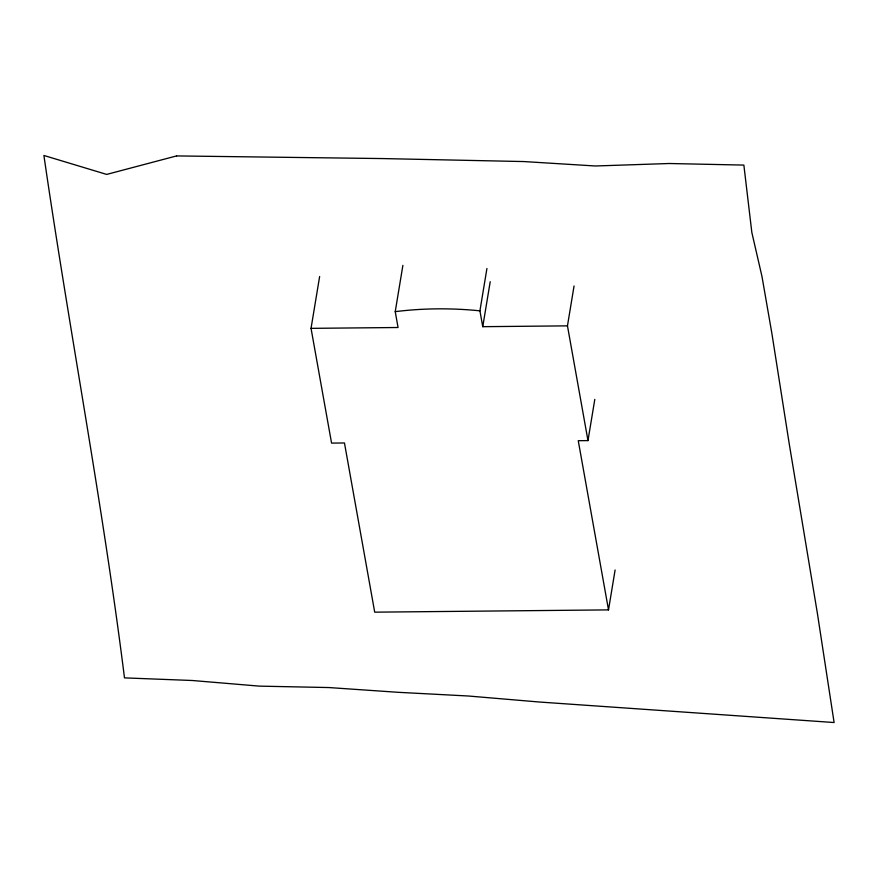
<?xml version="1.0" encoding="UTF-8"?>
<svg xmlns="http://www.w3.org/2000/svg" width="878" height="878" viewBox="0 0 878 878"><rect width="100%" height="100%" fill="white"/><g stroke="black" fill="none" stroke-linecap="round" stroke-linejoin="round"><path stroke-width="1.32" d="M615.105 569.998L608.509 609.892L374.708 612.164L344.461 442.973L331.566 443.094L311.042 328.35L319.636 276.493M311.042 328.35L398.063 327.505L395.232 311.657L402.892 265.375M574.058 285.965L567.462 325.859L482.757 326.682L479.926 310.834L486.928 268.514M482.757 326.682L490.209 281.717M608.509 609.892L578.251 440.701L587.975 440.602L594.801 399.38M567.462 325.859L587.975 440.602M395.232 311.657A277.722 195.344 9.4 0 1 479.926 310.834M176.566 155.922L106.677 174.415L43.9 155.472C69.219 329.854 102.561 502.995 124.489 677.882L192.216 680.494L259.471 686.135L328.855 687.551L398.063 692.303L468.27 696.002L539.355 702.016L834.1 722.528L817.44 613.656L789.245 443.895L771.85 333.234L761.961 276.383L751.842 232.483L743.864 165.086L669.212 163.506L595.394 165.986L523.925 161.563L382.61 158.567L176.566 155.922"/></g></svg>
